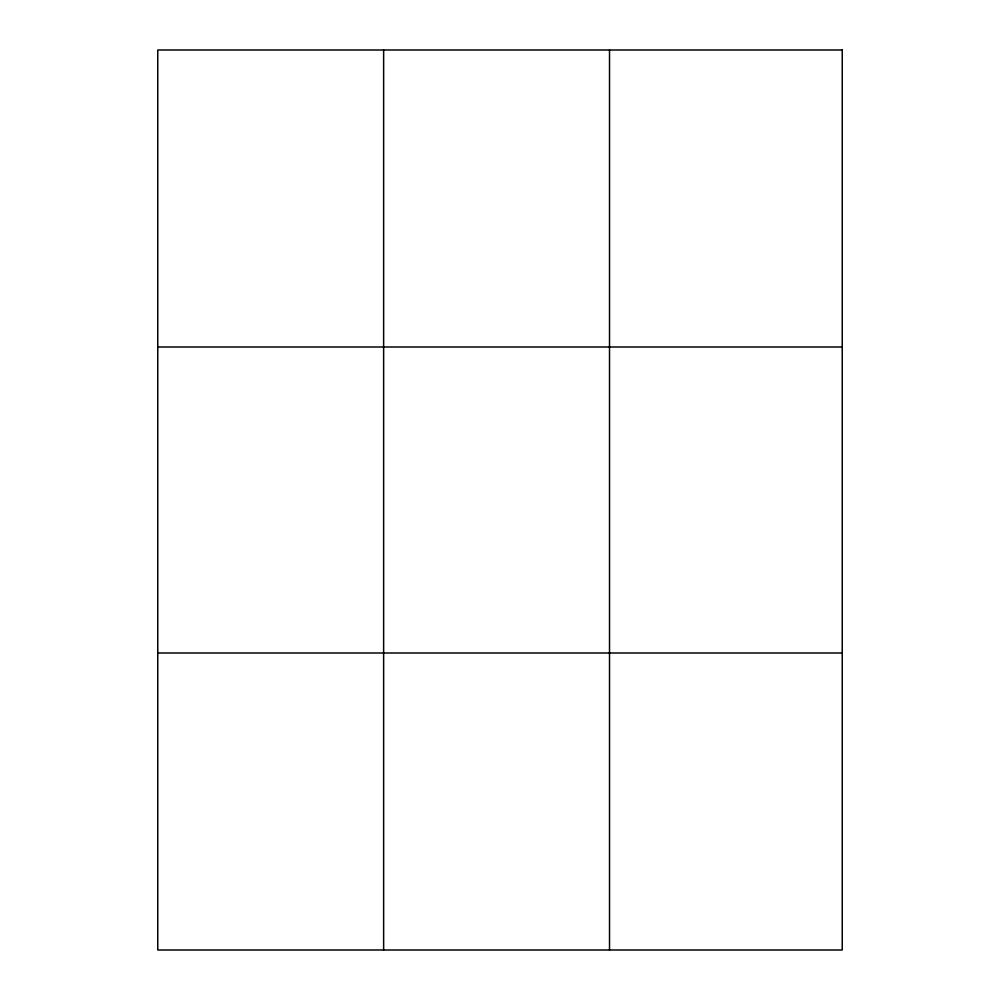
<?xml version="1.0" encoding="UTF-8"?>
<svg xmlns="http://www.w3.org/2000/svg" width="1000" height="1000" viewBox="0 0 1000 1000"><rect width="100%" height="100%" fill="white"/><g stroke="black" fill="none" stroke-linecap="round" stroke-linejoin="round"><path stroke-width="1.5" d="M383.638 50L383.638 950M609.525 50L609.525 950M157.75 347L842.25 347M157.75 653L842.25 653M842.25 50L842.25 950L157.75 950L157.75 50L842.25 50"/></g></svg>
